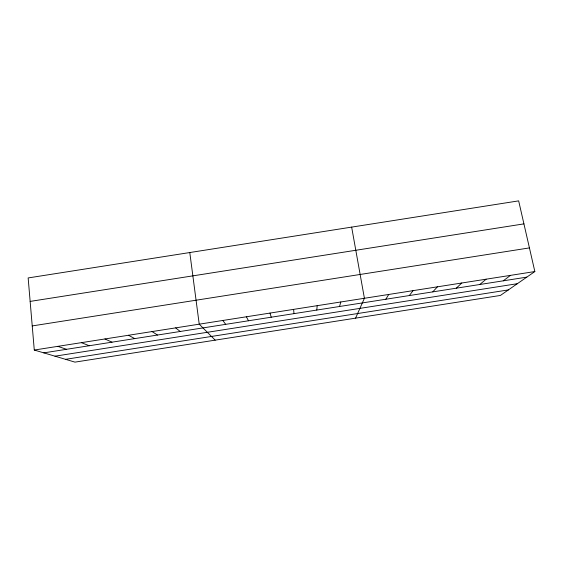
<?xml version="1.0" encoding="UTF-8"?>
<svg xmlns="http://www.w3.org/2000/svg" width="563" height="563" viewBox="0 0 563 563"><rect width="100%" height="100%" fill="white"/><g stroke="black" fill="none" stroke-linecap="round" stroke-linejoin="round"><path stroke-width="0.84" d="M316.786 310.065L317.194 305.674M339.559 306.49L340.798 301.972M355.577 318.151L364.409 298.27L351.65 227.114M385.824 299.242L388.744 294.456M409.308 295.561L413.08 290.642M432.792 291.873L437.423 286.82M456.29 288.193L461.773 283.006M479.782 284.505L486.129 279.185M503.287 280.824L510.486 275.363M534.85 271.549L500.408 295.448L74.963 362.129L34.28 350.038L28.15 277.939L518.657 200.871L534.85 271.549L34.28 350.038M30.149 301.409L523.928 223.877M32.232 325.921L529.431 247.903M43.794 352.867L526.792 277.137M54.97 356.189L517.327 283.703M65.533 359.328L508.389 289.91M57.827 346.344L66.518 349.306M81.382 342.656L89.25 345.738M104.943 338.961L111.981 342.177M128.505 335.266L134.719 338.609M152.073 331.565L157.464 335.041M175.649 327.87L180.209 331.48M215.186 340.151L199.225 324.175L189.787 252.548M222.807 320.474L225.714 324.344M246.397 316.779L248.473 320.776M269.994 313.077L271.239 317.208M293.59 309.376L294.013 313.633"/></g></svg>
